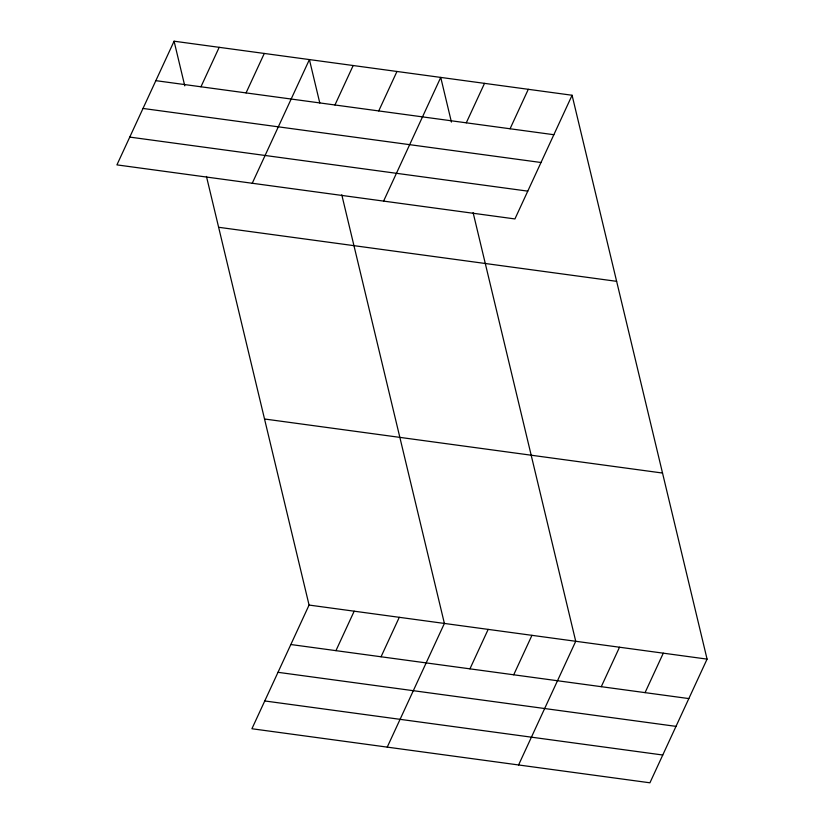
<?xml version="1.0" encoding="UTF-8"?>
<svg xmlns="http://www.w3.org/2000/svg" width="824" height="824" viewBox="0 0 824 824"><rect width="100%" height="100%" fill="white"/><g stroke="black" fill="none" stroke-linecap="round" stroke-linejoin="round"><path stroke-width="1.24" d="M174.08 41.2L116.926 164.882L514.928 218.937L572.083 95.254L174.08 41.2L184.772 85.861M200.953 86.788L219.184 47.329M246.057 92.906L264.288 53.457M252.247 183.258L309.402 59.575L319.794 103M334.946 104.978L353.177 65.529M378.731 110.931L396.962 71.472M383.593 201.097L440.737 77.415L451.428 122.076M466.291 122.817L484.522 83.358M510.066 128.771L528.297 89.311M206.453 176.418L309.072 605.063L251.917 728.746L649.92 782.8L707.074 659.118L572.083 95.254M335.945 650.651L354.176 611.192M381.048 656.779L399.279 617.32M387.239 747.121L444.394 623.438L341.775 194.794M469.938 668.851L488.168 629.392M513.712 674.794L531.954 635.335M518.584 764.96L575.729 641.278L473.11 212.633M601.273 686.68L619.514 647.231M645.058 692.634L663.289 653.174M155.849 80.659L553.852 134.714M143.005 108.449L541.008 162.503M129.77 137.093L527.772 191.137M218.628 227.28L616.63 281.334M264.525 418.994L662.527 473.048M309.072 605.063L707.074 659.118M290.841 644.523L688.833 698.577M277.997 672.312L675.999 726.366M264.762 700.956L662.764 755.011"/></g></svg>
